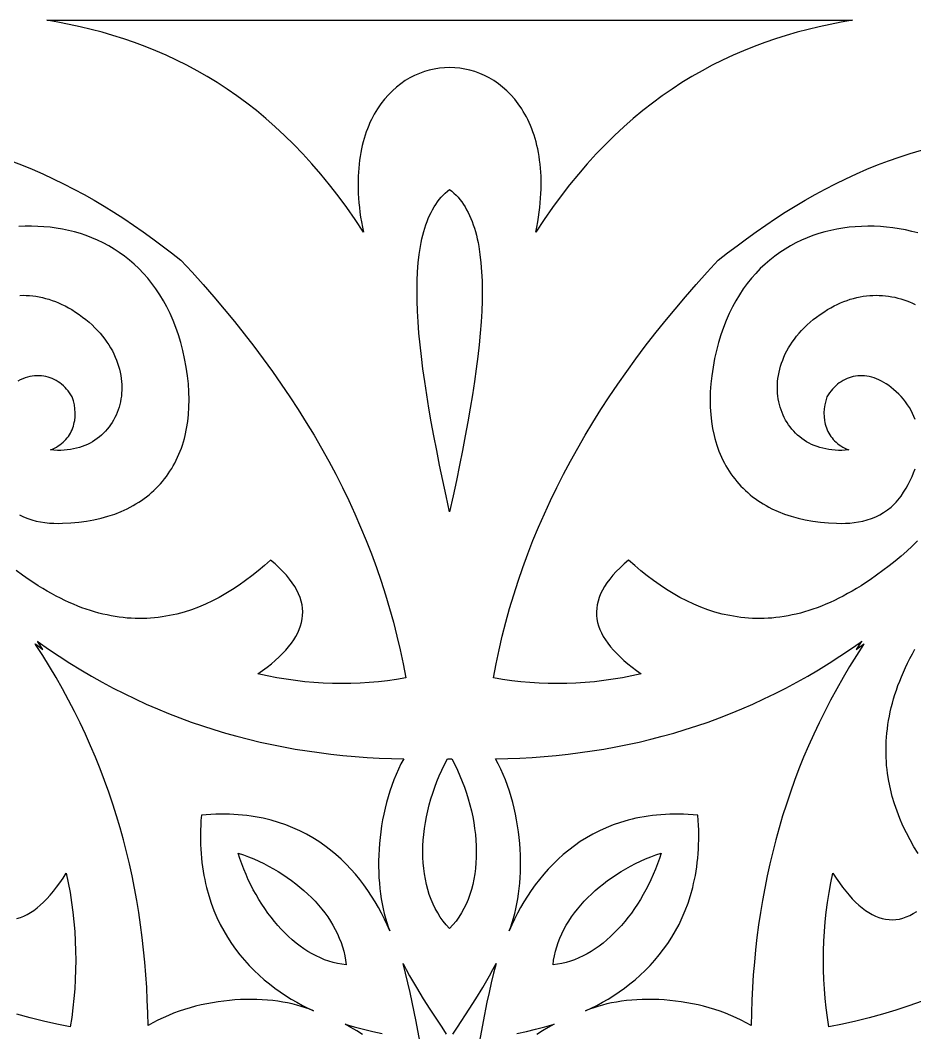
# Model space of a CAD drawing. Extents: x -375 to 375, y -1025 to 1025.
# Drawn here: x -231.8 to -165.5, y -75.1 to 0 of the extents above; entities that cross this region are included whole.
import ezdxf

# ---------------------------------------------------------------- set-up
doc = ezdxf.new("R2010")
doc.units = 0
doc.layers.add('LAYER_1', color=18, linetype='CONTINUOUS')

msp = doc.modelspace()

# ---------------------------------------------------------------- linework, layer by layer
at = {"layer": 'LAYER_1'}
for points in [[(-170.956, -0.147), (-171.783, -0.308), (-172.605, -0.487), (-173.422, -0.683), (-174.234, -0.897), (-175.04, -1.13), (-175.841, -1.383), (-176.636, -1.655), (-177.425, -1.948), (-178.208, -2.263), (-178.985, -2.599), (-179.755, -2.957), (-180.519, -3.338), (-181.276, -3.743), (-182.027, -4.172), (-182.77, -4.625), (-183.507, -5.104), (-184.236, -5.609), (-184.958, -6.14), (-185.673, -6.698), (-186.379, -7.283), (-187.078, -7.897), (-187.769, -8.539), (-188.452, -9.211), (-189.127, -9.913), (-189.793, -10.645), (-190.45, -11.408), (-191.099, -12.203), (-191.739, -13.03), (-192.37, -13.89), (-192.992, -14.784), (-193.605, -15.711), (-193.53, -15.333), (-193.463, -14.961), (-193.405, -14.594), (-193.354, -14.234), (-193.311, -13.88), (-193.276, -13.531), (-193.249, -13.189), (-193.229, -12.852), (-193.217, -12.522), (-193.212, -12.197), (-193.213, -11.878), (-193.222, -11.566), (-193.238, -11.259), (-193.26, -10.958), (-193.289, -10.663), (-193.324, -10.374), (-193.365, -10.092), (-193.413, -9.815), (-193.467, -9.544), (-193.526, -9.279), (-193.592, -9.02), (-193.663, -8.766), (-193.739, -8.519), (-193.821, -8.278), (-193.908, -8.043), (-194, -7.814), (-194.098, -7.59), (-194.2, -7.373), (-194.306, -7.161), (-194.418, -6.956), (-194.534, -6.756), (-194.654, -6.563), (-194.907, -6.194), (-195.175, -5.848), (-195.458, -5.527), (-195.755, -5.229), (-196.065, -4.955), (-196.386, -4.705), (-196.717, -4.479), (-197.058, -4.276), (-197.407, -4.098), (-197.764, -3.943), (-198.127, -3.812), (-198.495, -3.705), (-198.868, -3.621), (-199.243, -3.562), (-199.621, -3.526), (-200, -3.514), (-200.379, -3.526), (-200.757, -3.562), (-201.132, -3.621), (-201.505, -3.705), (-201.873, -3.812), (-202.236, -3.943), (-202.593, -4.098), (-202.942, -4.276), (-203.283, -4.479), (-203.614, -4.705), (-203.935, -4.955), (-204.245, -5.229), (-204.542, -5.527), (-204.825, -5.848), (-205.093, -6.194), (-205.346, -6.563), (-205.466, -6.756), (-205.582, -6.956), (-205.694, -7.161), (-205.8, -7.373), (-205.902, -7.59), (-206, -7.814), (-206.092, -8.043), (-206.179, -8.278), (-206.261, -8.519), (-206.337, -8.766), (-206.408, -9.02), (-206.474, -9.279), (-206.533, -9.544), (-206.587, -9.815), (-206.635, -10.092), (-206.676, -10.374), (-206.711, -10.663), (-206.74, -10.958), (-206.762, -11.259), (-206.778, -11.566), (-206.787, -11.878), (-206.788, -12.197), (-206.783, -12.522), (-206.771, -12.852), (-206.751, -13.189), (-206.724, -13.531), (-206.689, -13.88), (-206.646, -14.234), (-206.595, -14.594), (-206.537, -14.961), (-206.47, -15.333), (-206.395, -15.711), (-207.008, -14.784), (-207.63, -13.89), (-208.261, -13.03), (-208.901, -12.203), (-209.55, -11.408), (-210.207, -10.645), (-210.873, -9.913), (-211.548, -9.211), (-212.231, -8.539), (-212.922, -7.897), (-213.621, -7.283), (-214.327, -6.698), (-215.042, -6.14), (-215.764, -5.609), (-216.493, -5.104), (-217.23, -4.625), (-217.973, -4.172), (-218.724, -3.743), (-219.481, -3.338), (-220.245, -2.957), (-221.015, -2.599), (-221.792, -2.263), (-222.575, -1.948), (-223.364, -1.655), (-224.159, -1.383), (-224.96, -1.13), (-225.766, -0.897), (-226.578, -0.683), (-227.395, -0.487), (-228.217, -0.308), (-229.044, -0.147), (-229.876, -0.001), (-170.124, -0.001)], [(-199.835, -12.673), (-199.676, -12.816), (-199.523, -12.968), (-199.376, -13.127), (-199.236, -13.295), (-199.102, -13.471), (-198.974, -13.655), (-198.852, -13.847), (-198.736, -14.047), (-198.626, -14.255), (-198.522, -14.472), (-198.423, -14.696), (-198.33, -14.928), (-198.243, -15.168), (-198.162, -15.416), (-198.086, -15.671), (-198.016, -15.935), (-197.952, -16.206), (-197.892, -16.485), (-197.839, -16.771), (-197.747, -17.367), (-197.676, -17.993), (-197.626, -18.649), (-197.596, -19.335), (-197.585, -20.051), (-197.594, -20.795), (-197.621, -21.568), (-197.667, -22.37), (-197.731, -23.201), (-197.813, -24.059), (-197.911, -24.945), (-198.026, -25.858), (-198.157, -26.799), (-198.305, -27.767), (-198.467, -28.761), (-198.645, -29.782), (-198.837, -30.828), (-199.043, -31.901), (-199.263, -32.999), (-199.496, -34.122), (-199.742, -35.271), (-200, -36.443), (-200.258, -35.271), (-200.504, -34.122), (-200.737, -32.999), (-200.957, -31.901), (-201.163, -30.828), (-201.355, -29.782), (-201.533, -28.761), (-201.695, -27.767), (-201.843, -26.799), (-201.974, -25.858), (-202.089, -24.945), (-202.187, -24.059), (-202.269, -23.201), (-202.333, -22.37), (-202.379, -21.568), (-202.406, -20.795), (-202.415, -20.051), (-202.404, -19.335), (-202.374, -18.649), (-202.324, -17.993), (-202.253, -17.367), (-202.161, -16.771), (-202.108, -16.485), (-202.048, -16.206), (-201.984, -15.935), (-201.914, -15.671), (-201.838, -15.416), (-201.757, -15.168), (-201.67, -14.928), (-201.577, -14.696), (-201.478, -14.472), (-201.374, -14.255), (-201.264, -14.047), (-201.148, -13.847), (-201.026, -13.655), (-200.898, -13.471), (-200.764, -13.295), (-200.624, -13.127), (-200.477, -12.968), (-200.324, -12.816), (-200.165, -12.673), (-200, -12.539)], [(-230.511, -46.093), (-229.729, -46.64), (-228.942, -47.168), (-228.151, -47.677), (-227.355, -48.166), (-226.555, -48.636), (-225.751, -49.088), (-224.942, -49.521), (-224.129, -49.935), (-223.312, -50.331), (-222.491, -50.709), (-221.665, -51.069), (-220.835, -51.411), (-220.001, -51.736), (-219.163, -52.043), (-218.321, -52.332), (-217.475, -52.605), (-216.625, -52.86), (-215.771, -53.099), (-214.913, -53.321), (-214.05, -53.526), (-213.184, -53.715), (-212.314, -53.888), (-211.44, -54.045), (-210.563, -54.186), (-209.681, -54.311), (-208.796, -54.421), (-207.907, -54.516), (-207.014, -54.595), (-206.117, -54.66), (-205.217, -54.709), (-204.313, -54.744), (-203.405, -54.765), (-203.607, -55.145), (-203.796, -55.534), (-203.974, -55.931), (-204.139, -56.336), (-204.292, -56.746), (-204.433, -57.162), (-204.563, -57.584), (-204.682, -58.009), (-204.788, -58.438), (-204.884, -58.869), (-204.969, -59.302), (-205.042, -59.737), (-205.105, -60.171), (-205.157, -60.606), (-205.199, -61.039), (-205.23, -61.471), (-205.251, -61.9), (-205.262, -62.326), (-205.263, -62.747), (-205.254, -63.164), (-205.235, -63.576), (-205.206, -63.981), (-205.169, -64.379), (-205.122, -64.769), (-205.065, -65.151), (-205, -65.524), (-204.926, -65.886), (-204.843, -66.238), (-204.751, -66.578), (-204.651, -66.906), (-204.543, -67.221), (-204.426, -67.522), (-204.617, -67.088), (-204.821, -66.654), (-205.04, -66.222), (-205.273, -65.792), (-205.52, -65.366), (-205.782, -64.945), (-206.059, -64.529), (-206.352, -64.121), (-206.659, -63.719), (-206.982, -63.327), (-207.321, -62.944), (-207.675, -62.573), (-208.046, -62.213), (-208.433, -61.865), (-208.836, -61.532), (-209.256, -61.213), (-209.693, -60.91), (-210.147, -60.624), (-210.619, -60.356), (-211.107, -60.107), (-211.614, -59.878), (-212.138, -59.669), (-212.68, -59.483), (-213.241, -59.319), (-213.528, -59.246), (-213.82, -59.179), (-214.116, -59.119), (-214.417, -59.064), (-214.723, -59.017), (-215.034, -58.976), (-215.349, -58.941), (-215.669, -58.914), (-215.994, -58.893), (-216.324, -58.88), (-216.659, -58.874), (-216.998, -58.875), (-217.342, -58.884), (-217.692, -58.9), (-218.046, -58.924), (-218.405, -58.956), (-218.434, -59.33), (-218.454, -59.698), (-218.468, -60.061), (-218.474, -60.418), (-218.473, -60.771), (-218.464, -61.119), (-218.449, -61.461), (-218.427, -61.799), (-218.399, -62.131), (-218.364, -62.459), (-218.322, -62.781), (-218.274, -63.099), (-218.22, -63.411), (-218.16, -63.719), (-218.094, -64.022), (-218.022, -64.32), (-217.861, -64.902), (-217.678, -65.465), (-217.475, -66.009), (-217.251, -66.535), (-217.008, -67.042), (-216.748, -67.531), (-216.47, -68.001), (-216.176, -68.455), (-215.867, -68.89), (-215.544, -69.308), (-215.208, -69.709), (-214.86, -70.093), (-214.5, -70.461), (-214.131, -70.812), (-213.752, -71.146), (-213.364, -71.464), (-212.969, -71.767), (-212.568, -72.054), (-212.162, -72.325), (-211.751, -72.581), (-211.336, -72.822), (-210.919, -73.048), (-210.501, -73.259), (-210.082, -73.456), (-210.373, -73.337), (-210.677, -73.226), (-210.994, -73.123), (-211.322, -73.03), (-211.661, -72.946), (-212.011, -72.871), (-212.37, -72.805), (-212.738, -72.748), (-213.114, -72.701), (-213.498, -72.664), (-213.888, -72.636), (-214.285, -72.618), (-214.686, -72.611), (-215.093, -72.613), (-215.503, -72.626), (-215.916, -72.649), (-216.331, -72.683), (-216.749, -72.728), (-217.167, -72.783), (-217.585, -72.85), (-218.003, -72.927), (-218.42, -73.016), (-218.835, -73.116), (-219.247, -73.228), (-219.655, -73.352), (-220.06, -73.487), (-220.46, -73.634), (-220.854, -73.793), (-221.242, -73.964), (-221.624, -74.148), (-221.997, -74.344), (-222.362, -74.553), (-222.381, -73.606), (-222.413, -72.663), (-222.46, -71.724), (-222.521, -70.789), (-222.597, -69.858), (-222.687, -68.931), (-222.792, -68.008), (-222.912, -67.088), (-223.047, -66.173), (-223.198, -65.262), (-223.364, -64.355), (-223.545, -63.451), (-223.742, -62.552), (-223.955, -61.657), (-224.185, -60.767), (-224.43, -59.88), (-224.692, -58.998), (-224.97, -58.12), (-225.265, -57.246), (-225.577, -56.376), (-225.906, -55.511), (-226.253, -54.65), (-226.616, -53.794), (-226.998, -52.941), (-227.396, -52.094), (-227.813, -51.251), (-228.248, -50.412), (-228.701, -49.578), (-229.172, -48.748), (-229.662, -47.923), (-230.17, -47.102), (-230.698, -46.286), (-230.74, -46.243), (-230.715, -46.262), (-230.733, -46.236), (-230.691, -46.278), (-230.151, -46.663), (-230.52, -46.101), (-230.561, -46.057), (-230.536, -46.076), (-230.552, -46.049)], [(-169.464, -46.076), (-169.439, -46.057), (-169.48, -46.101), (-169.849, -46.663), (-169.309, -46.278), (-169.267, -46.236), (-169.285, -46.262), (-169.26, -46.243), (-169.302, -46.286), (-169.83, -47.102), (-170.338, -47.923), (-170.828, -48.748), (-171.299, -49.578), (-171.752, -50.412), (-172.187, -51.251), (-172.604, -52.094), (-173.002, -52.941), (-173.384, -53.794), (-173.747, -54.65), (-174.094, -55.511), (-174.423, -56.376), (-174.735, -57.246), (-175.03, -58.12), (-175.308, -58.998), (-175.57, -59.88), (-175.815, -60.767), (-176.045, -61.657), (-176.258, -62.552), (-176.455, -63.451), (-176.636, -64.355), (-176.802, -65.262), (-176.953, -66.173), (-177.088, -67.088), (-177.208, -68.008), (-177.313, -68.931), (-177.403, -69.858), (-177.479, -70.789), (-177.54, -71.724), (-177.587, -72.663), (-177.619, -73.606), (-177.638, -74.553), (-178.003, -74.344), (-178.376, -74.148), (-178.757, -73.964), (-179.146, -73.793), (-179.54, -73.634), (-179.94, -73.487), (-180.344, -73.352), (-180.753, -73.228), (-181.165, -73.116), (-181.58, -73.016), (-181.996, -72.927), (-182.414, -72.85), (-182.832, -72.783), (-183.25, -72.728), (-183.667, -72.683), (-184.083, -72.649), (-184.496, -72.626), (-184.905, -72.613), (-185.311, -72.611), (-185.713, -72.618), (-186.109, -72.636), (-186.499, -72.664), (-186.882, -72.701), (-187.258, -72.748), (-187.626, -72.805), (-187.985, -72.871), (-188.334, -72.946), (-188.673, -73.03), (-189.001, -73.123), (-189.317, -73.226), (-189.621, -73.337), (-189.911, -73.456), (-189.492, -73.259), (-189.074, -73.048), (-188.657, -72.822), (-188.243, -72.581), (-187.832, -72.325), (-187.426, -72.054), (-187.025, -71.767), (-186.631, -71.464), (-186.244, -71.146), (-185.865, -70.812), (-185.495, -70.461), (-185.136, -70.093), (-184.788, -69.709), (-184.452, -69.308), (-184.129, -68.89), (-183.82, -68.455), (-183.527, -68.001), (-183.249, -67.531), (-182.988, -67.042), (-182.746, -66.535), (-182.522, -66.009), (-182.319, -65.465), (-182.136, -64.902), (-181.975, -64.32), (-181.903, -64.022), (-181.837, -63.719), (-181.777, -63.411), (-181.722, -63.099), (-181.675, -62.781), (-181.633, -62.459), (-181.598, -62.131), (-181.569, -61.799), (-181.547, -61.461), (-181.532, -61.119), (-181.524, -60.771), (-181.522, -60.418), (-181.528, -60.061), (-181.542, -59.698), (-181.562, -59.33), (-181.59, -58.956), (-181.95, -58.924), (-182.304, -58.9), (-182.654, -58.884), (-182.999, -58.875), (-183.338, -58.874), (-183.673, -58.88), (-184.003, -58.893), (-184.328, -58.914), (-184.649, -58.941), (-184.964, -58.976), (-185.275, -59.017), (-185.581, -59.064), (-185.882, -59.119), (-186.179, -59.179), (-186.471, -59.246), (-186.758, -59.319), (-187.319, -59.483), (-187.862, -59.669), (-188.386, -59.878), (-188.893, -60.107), (-189.382, -60.356), (-189.854, -60.624), (-190.308, -60.91), (-190.745, -61.213), (-191.165, -61.532), (-191.569, -61.865), (-191.956, -62.213), (-192.327, -62.573), (-192.682, -62.944), (-193.021, -63.327), (-193.344, -63.719), (-193.651, -64.121), (-193.944, -64.529), (-194.221, -64.945), (-194.484, -65.366), (-194.731, -65.792), (-194.965, -66.222), (-195.184, -66.654), (-195.388, -67.088), (-195.579, -67.522), (-195.462, -67.221), (-195.353, -66.906), (-195.253, -66.578), (-195.161, -66.238), (-195.078, -65.886), (-195.003, -65.524), (-194.937, -65.151), (-194.881, -64.769), (-194.833, -64.379), (-194.795, -63.981), (-194.766, -63.576), (-194.747, -63.164), (-194.738, -62.747), (-194.739, -62.326), (-194.749, -61.9), (-194.77, -61.471), (-194.801, -61.039), (-194.842, -60.606), (-194.894, -60.171), (-194.957, -59.737), (-195.03, -59.302), (-195.115, -58.869), (-195.21, -58.438), (-195.317, -58.009), (-195.435, -57.584), (-195.565, -57.162), (-195.706, -56.746), (-195.859, -56.336), (-196.024, -55.931), (-196.201, -55.534), (-196.39, -55.145), (-196.592, -54.765), (-195.685, -54.744), (-194.781, -54.709), (-193.881, -54.66), (-192.984, -54.595), (-192.091, -54.516), (-191.202, -54.421), (-190.317, -54.311), (-189.436, -54.186), (-188.558, -54.045), (-187.684, -53.888), (-186.814, -53.715), (-185.948, -53.526), (-185.086, -53.32), (-184.228, -53.098), (-183.374, -52.86), (-182.524, -52.604), (-181.678, -52.332), (-180.836, -52.042), (-179.998, -51.735), (-179.164, -51.411), (-178.335, -51.069), (-177.509, -50.709), (-176.688, -50.331), (-175.871, -49.935), (-175.058, -49.521), (-174.249, -49.088), (-173.445, -48.636), (-172.645, -48.166), (-171.849, -47.677), (-171.058, -47.168), (-170.271, -46.64), (-169.489, -46.093), (-169.448, -46.049)], [(-199.621, -55.181), (-199.42, -55.598), (-199.233, -56.02), (-199.058, -56.446), (-198.897, -56.876), (-198.748, -57.31), (-198.613, -57.745), (-198.491, -58.182), (-198.383, -58.621), (-198.289, -59.059), (-198.208, -59.497), (-198.142, -59.934), (-198.09, -60.369), (-198.052, -60.801), (-198.029, -61.23), (-198.02, -61.656), (-198.027, -62.076), (-198.048, -62.492), (-198.084, -62.901), (-198.135, -63.303), (-198.202, -63.698), (-198.285, -64.085), (-198.383, -64.463), (-198.497, -64.831), (-198.627, -65.189), (-198.773, -65.537), (-198.936, -65.872), (-199.115, -66.195), (-199.31, -66.505), (-199.523, -66.802), (-199.752, -67.084), (-199.998, -67.35), (-200.245, -67.084), (-200.475, -66.802), (-200.688, -66.505), (-200.884, -66.195), (-201.063, -65.872), (-201.226, -65.537), (-201.373, -65.189), (-201.503, -64.831), (-201.617, -64.463), (-201.716, -64.085), (-201.799, -63.698), (-201.866, -63.303), (-201.918, -62.901), (-201.954, -62.492), (-201.975, -62.076), (-201.982, -61.656), (-201.973, -61.23), (-201.95, -60.801), (-201.912, -60.369), (-201.86, -59.934), (-201.794, -59.497), (-201.713, -59.059), (-201.619, -58.621), (-201.511, -58.182), (-201.389, -57.745), (-201.253, -57.31), (-201.105, -56.876), (-200.943, -56.446), (-200.768, -56.02), (-200.58, -55.598), (-200.379, -55.181), (-200.166, -54.77), (-199.833, -54.77)], [(-215.293, -61.89), (-214.908, -62.035), (-214.527, -62.191), (-214.153, -62.358), (-213.784, -62.534), (-213.421, -62.721), (-213.065, -62.916), (-212.716, -63.122), (-212.375, -63.336), (-212.042, -63.559), (-211.717, -63.79), (-211.401, -64.029), (-211.095, -64.276), (-210.799, -64.53), (-210.513, -64.792), (-210.238, -65.06), (-209.974, -65.335), (-209.721, -65.617), (-209.481, -65.904), (-209.254, -66.197), (-209.039, -66.495), (-208.838, -66.798), (-208.651, -67.106), (-208.478, -67.419), (-208.32, -67.735), (-208.177, -68.056), (-208.051, -68.38), (-207.94, -68.708), (-207.846, -69.038), (-207.769, -69.371), (-207.709, -69.706), (-207.668, -70.044), (-207.993, -70.004), (-208.316, -69.946), (-208.637, -69.869), (-208.955, -69.774), (-209.271, -69.662), (-209.584, -69.533), (-209.893, -69.387), (-210.198, -69.225), (-210.5, -69.048), (-210.797, -68.855), (-211.09, -68.648), (-211.378, -68.427), (-211.661, -68.192), (-211.939, -67.944), (-212.211, -67.683), (-212.477, -67.409), (-212.736, -67.124), (-212.99, -66.828), (-213.236, -66.521), (-213.475, -66.203), (-213.707, -65.876), (-213.931, -65.539), (-214.147, -65.193), (-214.354, -64.839), (-214.553, -64.476), (-214.744, -64.107), (-214.925, -63.73), (-215.096, -63.346), (-215.258, -62.956), (-215.41, -62.561), (-215.551, -62.161), (-215.682, -61.756)], [(-184.444, -62.161), (-184.586, -62.561), (-184.738, -62.956), (-184.9, -63.346), (-185.072, -63.73), (-185.254, -64.107), (-185.444, -64.476), (-185.644, -64.839), (-185.852, -65.193), (-186.068, -65.539), (-186.292, -65.876), (-186.524, -66.203), (-186.764, -66.521), (-187.01, -66.828), (-187.263, -67.124), (-187.523, -67.409), (-187.789, -67.683), (-188.061, -67.944), (-188.339, -68.192), (-188.622, -68.427), (-188.91, -68.648), (-189.203, -68.855), (-189.5, -69.048), (-189.801, -69.225), (-190.107, -69.387), (-190.416, -69.533), (-190.728, -69.662), (-191.044, -69.774), (-191.362, -69.869), (-191.683, -69.946), (-192.006, -70.004), (-192.33, -70.044), (-192.289, -69.706), (-192.23, -69.371), (-192.153, -69.038), (-192.059, -68.708), (-191.948, -68.38), (-191.822, -68.056), (-191.679, -67.735), (-191.521, -67.419), (-191.349, -67.106), (-191.162, -66.798), (-190.961, -66.495), (-190.746, -66.197), (-190.519, -65.904), (-190.278, -65.617), (-190.026, -65.335), (-189.762, -65.06), (-189.487, -64.792), (-189.201, -64.53), (-188.904, -64.276), (-188.598, -64.029), (-188.282, -63.79), (-187.957, -63.559), (-187.624, -63.336), (-187.282, -63.122), (-186.933, -62.916), (-186.577, -62.721), (-186.214, -62.534), (-185.844, -62.358), (-185.469, -62.191), (-185.088, -62.035), (-184.703, -61.89), (-184.313, -61.756)]]:
    msp.add_lwpolyline(points, close=True, dxfattribs=at)
for points in [[(-165.295, -38.614), (-165.691, -38.993), (-166.1, -39.368), (-166.522, -39.736), (-166.958, -40.099), (-167.406, -40.456), (-167.866, -40.807), (-168.339, -41.151), (-168.823, -41.489), (-169.16, -41.715), (-169.495, -41.931), (-169.828, -42.137), (-170.159, -42.333), (-170.488, -42.52), (-170.816, -42.697), (-171.141, -42.864), (-171.465, -43.022), (-171.787, -43.17), (-172.106, -43.309), (-172.425, -43.439), (-172.741, -43.56), (-173.055, -43.672), (-173.367, -43.776), (-173.678, -43.87), (-173.987, -43.956), (-174.294, -44.034), (-174.599, -44.103), (-174.902, -44.163), (-175.203, -44.216), (-175.503, -44.26), (-175.801, -44.297), (-176.096, -44.326), (-176.391, -44.346), (-176.683, -44.36), (-176.973, -44.365), (-177.262, -44.364), (-177.549, -44.354), (-177.834, -44.338), (-178.118, -44.315), (-178.399, -44.284), (-178.679, -44.247), (-179.233, -44.152), (-179.781, -44.03), (-180.321, -43.883), (-180.854, -43.712), (-181.38, -43.516), (-181.9, -43.298), (-182.413, -43.057), (-182.918, -42.796), (-183.417, -42.514), (-183.91, -42.212), (-184.395, -41.891), (-184.874, -41.553), (-185.347, -41.198), (-185.812, -40.826), (-186.271, -40.439), (-186.724, -40.038), (-187.057, -40.321), (-187.363, -40.602), (-187.644, -40.881), (-187.899, -41.16), (-188.13, -41.437), (-188.335, -41.712), (-188.515, -41.986), (-188.671, -42.259), (-188.803, -42.53), (-188.912, -42.801), (-188.996, -43.069), (-189.057, -43.337), (-189.095, -43.603), (-189.111, -43.869), (-189.103, -44.133), (-189.074, -44.395), (-189.022, -44.657), (-188.949, -44.918), (-188.854, -45.177), (-188.738, -45.435), (-188.601, -45.693), (-188.444, -45.949), (-188.266, -46.204), (-188.067, -46.458), (-187.849, -46.711), (-187.612, -46.963), (-187.354, -47.215), (-187.078, -47.465), (-186.783, -47.714), (-186.47, -47.963), (-186.138, -48.211), (-185.788, -48.457), (-186.484, -48.615), (-187.179, -48.753), (-187.873, -48.872), (-188.565, -48.972), (-189.255, -49.053), (-189.944, -49.115), (-190.631, -49.159), (-191.317, -49.185), (-192.001, -49.193), (-192.683, -49.183), (-193.364, -49.156), (-194.043, -49.112), (-194.721, -49.052), (-195.396, -48.974), (-196.071, -48.881), (-196.743, -48.772), (-196.549, -47.73), (-196.332, -46.694), (-196.094, -45.663), (-195.833, -44.637), (-195.551, -43.616), (-195.247, -42.599), (-194.922, -41.588), (-194.575, -40.581), (-194.206, -39.579), (-193.817, -38.582), (-193.406, -37.589), (-192.974, -36.602), (-192.521, -35.619), (-192.047, -34.64), (-191.553, -33.667), (-191.038, -32.698), (-190.502, -31.733), (-189.947, -30.773), (-189.37, -29.818), (-188.774, -28.867), (-188.157, -27.92), (-187.52, -26.978), (-186.864, -26.04), (-186.188, -25.107), (-185.492, -24.178), (-184.776, -23.253), (-184.041, -22.333), (-183.286, -21.417), (-182.513, -20.505), (-181.72, -19.597), (-180.908, -18.693), (-180.077, -17.794), (-179.385, -17.25), (-178.687, -16.718), (-177.984, -16.198), (-177.276, -15.69), (-176.562, -15.194), (-175.841, -14.712), (-175.115, -14.244), (-174.382, -13.79), (-173.643, -13.351), (-172.897, -12.927), (-172.144, -12.519), (-171.383, -12.127), (-170.615, -11.752), (-169.84, -11.394), (-169.056, -11.054), (-168.265, -10.732), (-167.465, -10.429), (-166.656, -10.144), (-165.839, -9.88), (-165.013, -9.636)], [(-232.535, -10.429), (-231.735, -10.732), (-230.944, -11.054), (-230.16, -11.394), (-229.385, -11.752), (-228.617, -12.127), (-227.856, -12.519), (-227.103, -12.927), (-226.357, -13.351), (-225.618, -13.79), (-224.885, -14.244), (-224.159, -14.712), (-223.438, -15.194), (-222.724, -15.69), (-222.016, -16.198), (-221.313, -16.718), (-220.615, -17.25), (-219.923, -17.794), (-219.092, -18.693), (-218.28, -19.597), (-217.487, -20.505), (-216.714, -21.417), (-215.959, -22.333), (-215.224, -23.253), (-214.508, -24.178), (-213.812, -25.107), (-213.136, -26.04), (-212.48, -26.978), (-211.843, -27.92), (-211.226, -28.867), (-210.63, -29.818), (-210.053, -30.773), (-209.498, -31.733), (-208.962, -32.698), (-208.447, -33.667), (-207.953, -34.64), (-207.479, -35.619), (-207.026, -36.602), (-206.594, -37.589), (-206.183, -38.582), (-205.794, -39.579), (-205.425, -40.581), (-205.078, -41.588), (-204.753, -42.599), (-204.449, -43.616), (-204.167, -44.637), (-203.906, -45.663), (-203.668, -46.694), (-203.451, -47.73), (-203.257, -48.772), (-203.929, -48.881), (-204.604, -48.974), (-205.279, -49.052), (-205.957, -49.112), (-206.636, -49.156), (-207.317, -49.183), (-207.999, -49.193), (-208.683, -49.185), (-209.369, -49.159), (-210.056, -49.115), (-210.745, -49.053), (-211.435, -48.972), (-212.127, -48.872), (-212.821, -48.753), (-213.516, -48.615), (-214.212, -48.457), (-213.862, -48.211), (-213.53, -47.963), (-213.217, -47.714), (-212.922, -47.465), (-212.646, -47.215), (-212.388, -46.963), (-212.151, -46.711), (-211.933, -46.458), (-211.734, -46.204), (-211.556, -45.949), (-211.399, -45.693), (-211.262, -45.435), (-211.146, -45.177), (-211.051, -44.918), (-210.978, -44.657), (-210.926, -44.395), (-210.897, -44.133), (-210.889, -43.869), (-210.905, -43.603), (-210.943, -43.337), (-211.004, -43.069), (-211.088, -42.801), (-211.197, -42.53), (-211.329, -42.259), (-211.485, -41.986), (-211.665, -41.712), (-211.87, -41.437), (-212.101, -41.16), (-212.356, -40.881), (-212.637, -40.602), (-212.943, -40.321), (-213.276, -40.038), (-213.729, -40.439), (-214.188, -40.826), (-214.653, -41.198), (-215.126, -41.553), (-215.605, -41.891), (-216.09, -42.212), (-216.583, -42.514), (-217.082, -42.796), (-217.587, -43.057), (-218.1, -43.298), (-218.62, -43.516), (-219.146, -43.712), (-219.679, -43.883), (-220.219, -44.03), (-220.767, -44.152), (-221.321, -44.247), (-221.601, -44.284), (-221.882, -44.315), (-222.166, -44.338), (-222.451, -44.354), (-222.738, -44.364), (-223.027, -44.365), (-223.317, -44.36), (-223.609, -44.346), (-223.904, -44.326), (-224.199, -44.297), (-224.497, -44.26), (-224.797, -44.216), (-225.098, -44.163), (-225.401, -44.103), (-225.706, -44.034), (-226.013, -43.956), (-226.322, -43.87), (-226.633, -43.776), (-226.945, -43.672), (-227.259, -43.56), (-227.575, -43.439), (-227.894, -43.309), (-228.213, -43.17), (-228.535, -43.022), (-228.859, -42.864), (-229.184, -42.697), (-229.512, -42.52), (-229.841, -42.333), (-230.172, -42.137), (-230.505, -41.931), (-230.84, -41.715), (-231.177, -41.489), (-231.661, -41.151), (-232.134, -40.807)], [(-231.893, -36.676), (-231.593, -36.822), (-231.285, -36.946), (-230.971, -37.049), (-230.652, -37.134), (-230.329, -37.201), (-230.003, -37.25), (-229.676, -37.284), (-229.349, -37.304), (-229.023, -37.311), (-228.698, -37.305), (-228.09, -37.276), (-227.501, -37.223), (-226.93, -37.147), (-226.377, -37.048), (-225.843, -36.927), (-225.329, -36.783), (-224.833, -36.617), (-224.358, -36.43), (-223.902, -36.221), (-223.682, -36.109), (-223.466, -35.992), (-223.256, -35.869), (-223.051, -35.742), (-222.851, -35.609), (-222.656, -35.472), (-222.467, -35.329), (-222.282, -35.181), (-222.103, -35.029), (-221.929, -34.872), (-221.76, -34.71), (-221.597, -34.543), (-221.439, -34.372), (-221.287, -34.196), (-221.14, -34.015), (-220.998, -33.83), (-220.862, -33.64), (-220.732, -33.446), (-220.607, -33.247), (-220.487, -33.044), (-220.373, -32.837), (-220.265, -32.625), (-220.163, -32.409), (-220.066, -32.189), (-219.975, -31.965), (-219.889, -31.737), (-219.81, -31.504), (-219.736, -31.268), (-219.668, -31.027), (-219.606, -30.783), (-219.5, -30.282), (-219.417, -29.766), (-219.359, -29.235), (-219.325, -28.69), (-219.315, -28.13), (-219.33, -27.557), (-219.371, -26.97), (-219.436, -26.37), (-219.533, -25.719), (-219.649, -25.089), (-219.784, -24.48), (-219.938, -23.893), (-220.11, -23.326), (-220.3, -22.78), (-220.506, -22.254), (-220.729, -21.748), (-220.968, -21.263), (-221.222, -20.798), (-221.491, -20.353), (-221.775, -19.928), (-222.072, -19.522), (-222.382, -19.136), (-222.705, -18.769), (-223.04, -18.421), (-223.387, -18.093), (-223.745, -17.783), (-224.113, -17.492), (-224.492, -17.22), (-224.88, -16.966), (-225.277, -16.731), (-225.682, -16.513), (-226.095, -16.314), (-226.516, -16.133), (-226.943, -15.97), (-227.377, -15.824), (-227.816, -15.695), (-228.26, -15.584), (-228.709, -15.491), (-229.163, -15.414), (-229.62, -15.354), (-230.079, -15.311), (-230.542, -15.285), (-231.006, -15.275), (-231.472, -15.281), (-231.939, -15.304)], [(-165.272, -15.771), (-165.733, -15.654), (-166.196, -15.553), (-166.661, -15.467), (-167.127, -15.397), (-167.594, -15.342), (-168.061, -15.304), (-168.528, -15.281), (-168.994, -15.275), (-169.458, -15.285), (-169.921, -15.311), (-170.38, -15.354), (-170.837, -15.414), (-171.291, -15.491), (-171.74, -15.584), (-172.184, -15.695), (-172.623, -15.824), (-173.057, -15.97), (-173.484, -16.133), (-173.905, -16.314), (-174.318, -16.513), (-174.723, -16.731), (-175.12, -16.966), (-175.508, -17.22), (-175.887, -17.492), (-176.255, -17.783), (-176.613, -18.093), (-176.96, -18.421), (-177.295, -18.769), (-177.618, -19.136), (-177.928, -19.522), (-178.225, -19.928), (-178.509, -20.353), (-178.778, -20.798), (-179.032, -21.263), (-179.271, -21.748), (-179.494, -22.254), (-179.7, -22.78), (-179.89, -23.326), (-180.062, -23.893), (-180.216, -24.48), (-180.351, -25.089), (-180.467, -25.719), (-180.564, -26.37), (-180.629, -26.97), (-180.67, -27.557), (-180.685, -28.13), (-180.675, -28.69), (-180.641, -29.235), (-180.583, -29.766), (-180.5, -30.282), (-180.394, -30.783), (-180.332, -31.027), (-180.264, -31.268), (-180.19, -31.504), (-180.111, -31.737), (-180.025, -31.965), (-179.934, -32.189), (-179.837, -32.409), (-179.735, -32.625), (-179.627, -32.837), (-179.513, -33.044), (-179.393, -33.247), (-179.268, -33.446), (-179.138, -33.64), (-179.002, -33.83), (-178.86, -34.015), (-178.713, -34.196), (-178.561, -34.372), (-178.403, -34.543), (-178.24, -34.71), (-178.071, -34.872), (-177.897, -35.029), (-177.718, -35.181), (-177.533, -35.329), (-177.344, -35.472), (-177.149, -35.609), (-176.949, -35.742), (-176.744, -35.869), (-176.534, -35.992), (-176.318, -36.109), (-176.098, -36.221), (-175.642, -36.43), (-175.167, -36.617), (-174.671, -36.783), (-174.157, -36.927), (-173.623, -37.048), (-173.07, -37.147), (-172.499, -37.223), (-171.91, -37.276), (-171.302, -37.305), (-170.977, -37.311), (-170.651, -37.304), (-170.324, -37.284), (-169.997, -37.25), (-169.671, -37.201), (-169.348, -37.134), (-169.029, -37.049), (-168.715, -36.946), (-168.407, -36.822), (-168.107, -36.676), (-167.816, -36.508), (-167.534, -36.316), (-167.263, -36.099), (-167.132, -35.98), (-167.005, -35.855), (-166.88, -35.724), (-166.76, -35.585), (-166.643, -35.439), (-166.529, -35.285), (-166.335, -34.994), (-166.156, -34.704), (-165.993, -34.415), (-165.845, -34.127), (-165.712, -33.841), (-165.594, -33.556), (-165.491, -33.273)], [(-231.86, -20.402), (-231.626, -20.399), (-231.39, -20.404), (-231.153, -20.418), (-230.914, -20.441), (-230.675, -20.473), (-230.436, -20.514), (-230.195, -20.564), (-229.954, -20.624), (-229.713, -20.694), (-229.471, -20.773), (-229.229, -20.862), (-228.987, -20.962), (-228.745, -21.071), (-228.503, -21.19), (-228.261, -21.32), (-228.02, -21.46), (-227.739, -21.638), (-227.47, -21.821), (-227.212, -22.008), (-226.967, -22.2), (-226.733, -22.396), (-226.51, -22.596), (-226.299, -22.799), (-226.099, -23.006), (-225.91, -23.216), (-225.733, -23.428), (-225.566, -23.644), (-225.41, -23.861), (-225.265, -24.081), (-225.131, -24.302), (-225.007, -24.525), (-224.893, -24.749), (-224.79, -24.974), (-224.697, -25.2), (-224.614, -25.427), (-224.541, -25.653), (-224.479, -25.88), (-224.425, -26.106), (-224.382, -26.332), (-224.348, -26.557), (-224.323, -26.78), (-224.308, -27.003), (-224.302, -27.223), (-224.306, -27.442), (-224.318, -27.659), (-224.339, -27.873), (-224.369, -28.085), (-224.408, -28.293), (-224.455, -28.499), (-224.511, -28.701), (-224.575, -28.899), (-224.648, -29.094), (-224.728, -29.284), (-224.817, -29.469), (-224.914, -29.65), (-225.018, -29.826), (-225.131, -29.997), (-225.25, -30.162), (-225.378, -30.321), (-225.513, -30.474), (-225.655, -30.621), (-225.804, -30.761), (-225.96, -30.894), (-226.124, -31.021), (-226.294, -31.14), (-226.471, -31.251), (-226.655, -31.354), (-226.845, -31.449), (-227.042, -31.536), (-227.245, -31.614), (-227.454, -31.683), (-227.67, -31.743), (-227.891, -31.793), (-228.118, -31.834), (-228.352, -31.865), (-228.59, -31.885), (-228.835, -31.895), (-229.085, -31.894), (-229.34, -31.882), (-229.601, -31.859), (-229.444, -31.794), (-229.294, -31.723), (-229.152, -31.647), (-229.017, -31.565), (-228.889, -31.478), (-228.768, -31.385), (-228.654, -31.288), (-228.547, -31.186), (-228.448, -31.08), (-228.355, -30.97), (-228.269, -30.856), (-228.19, -30.738), (-228.118, -30.616), (-228.052, -30.491), (-227.994, -30.363), (-227.942, -30.232), (-227.896, -30.099), (-227.858, -29.963), (-227.825, -29.824), (-227.8, -29.684), (-227.768, -29.398), (-227.761, -29.107), (-227.779, -28.812), (-227.823, -28.514), (-227.891, -28.216), (-227.982, -27.92), (-228.078, -27.767), (-228.179, -27.62), (-228.286, -27.481), (-228.398, -27.348), (-228.516, -27.224), (-228.638, -27.106), (-228.766, -26.997), (-228.898, -26.896), (-229.034, -26.803), (-229.175, -26.718), (-229.32, -26.642), (-229.469, -26.575), (-229.621, -26.517), (-229.777, -26.468), (-229.935, -26.428), (-230.097, -26.398), (-230.262, -26.377), (-230.429, -26.367), (-230.599, -26.367), (-230.77, -26.377), (-230.944, -26.397), (-231.12, -26.429), (-231.296, -26.471), (-231.475, -26.524), (-231.654, -26.589), (-231.835, -26.665), (-232.016, -26.753)], [(-165.475, -29.617), (-165.567, -29.385), (-165.67, -29.159), (-165.785, -28.937), (-165.91, -28.721), (-166.046, -28.51), (-166.193, -28.305), (-166.35, -28.106), (-166.517, -27.913), (-166.693, -27.727), (-166.88, -27.547), (-167.075, -27.373), (-167.257, -27.224), (-167.439, -27.088), (-167.621, -26.964), (-167.803, -26.852), (-167.984, -26.753), (-168.165, -26.665), (-168.346, -26.589), (-168.525, -26.524), (-168.704, -26.471), (-168.88, -26.429), (-169.056, -26.397), (-169.23, -26.377), (-169.401, -26.367), (-169.571, -26.367), (-169.738, -26.377), (-169.903, -26.398), (-170.065, -26.428), (-170.223, -26.468), (-170.379, -26.517), (-170.531, -26.575), (-170.68, -26.642), (-170.825, -26.718), (-170.966, -26.803), (-171.102, -26.896), (-171.234, -26.997), (-171.362, -27.106), (-171.484, -27.224), (-171.602, -27.348), (-171.714, -27.481), (-171.821, -27.62), (-171.922, -27.767), (-172.018, -27.92), (-172.109, -28.216), (-172.177, -28.514), (-172.221, -28.812), (-172.239, -29.107), (-172.232, -29.398), (-172.2, -29.684), (-172.175, -29.824), (-172.142, -29.963), (-172.104, -30.099), (-172.058, -30.232), (-172.006, -30.363), (-171.948, -30.491), (-171.882, -30.616), (-171.81, -30.738), (-171.731, -30.856), (-171.645, -30.97), (-171.552, -31.08), (-171.453, -31.186), (-171.346, -31.288), (-171.232, -31.385), (-171.111, -31.478), (-170.983, -31.565), (-170.848, -31.647), (-170.706, -31.723), (-170.556, -31.794), (-170.399, -31.859), (-170.66, -31.882), (-170.915, -31.894), (-171.165, -31.895), (-171.41, -31.885), (-171.648, -31.865), (-171.882, -31.834), (-172.109, -31.793), (-172.33, -31.743), (-172.546, -31.683), (-172.755, -31.614), (-172.958, -31.536), (-173.155, -31.449), (-173.345, -31.354), (-173.529, -31.251), (-173.706, -31.14), (-173.876, -31.021), (-174.04, -30.894), (-174.196, -30.761), (-174.345, -30.621), (-174.487, -30.474), (-174.622, -30.321), (-174.75, -30.162), (-174.869, -29.997), (-174.982, -29.826), (-175.086, -29.65), (-175.183, -29.469), (-175.272, -29.284), (-175.352, -29.094), (-175.425, -28.899), (-175.489, -28.701), (-175.545, -28.499), (-175.592, -28.293), (-175.631, -28.085), (-175.661, -27.873), (-175.682, -27.659), (-175.694, -27.442), (-175.698, -27.223), (-175.692, -27.003), (-175.677, -26.78), (-175.652, -26.557), (-175.618, -26.332), (-175.575, -26.106), (-175.521, -25.88), (-175.459, -25.653), (-175.386, -25.427), (-175.303, -25.2), (-175.21, -24.974), (-175.107, -24.749), (-174.993, -24.525), (-174.869, -24.302), (-174.735, -24.081), (-174.59, -23.861), (-174.434, -23.644), (-174.267, -23.428), (-174.09, -23.216), (-173.901, -23.006), (-173.701, -22.799), (-173.49, -22.596), (-173.267, -22.396), (-173.033, -22.2), (-172.788, -22.008), (-172.53, -21.821), (-172.261, -21.638), (-171.98, -21.46), (-171.739, -21.32), (-171.497, -21.19), (-171.255, -21.071), (-171.013, -20.962), (-170.771, -20.862), (-170.529, -20.773), (-170.287, -20.694), (-170.046, -20.624), (-169.805, -20.564), (-169.564, -20.514), (-169.325, -20.473), (-169.086, -20.441), (-168.847, -20.418), (-168.61, -20.404), (-168.374, -20.399), (-168.14, -20.402), (-167.907, -20.415), (-167.675, -20.435), (-167.445, -20.464), (-167.217, -20.501), (-166.991, -20.547), (-166.766, -20.6), (-166.544, -20.661), (-166.324, -20.73), (-166.107, -20.806), (-165.892, -20.89), (-165.679, -20.982), (-165.47, -21.08)], [(-165.264, -61.796), (-165.572, -61.291), (-165.862, -60.779), (-166.133, -60.259), (-166.384, -59.733), (-166.616, -59.2), (-166.825, -58.659), (-167.013, -58.112), (-167.178, -57.557), (-167.319, -56.995), (-167.436, -56.425), (-167.528, -55.849), (-167.563, -55.558), (-167.593, -55.265), (-167.615, -54.97), (-167.631, -54.673), (-167.64, -54.375), (-167.641, -54.074), (-167.636, -53.772), (-167.623, -53.468), (-167.603, -53.162), (-167.576, -52.854), (-167.541, -52.544), (-167.498, -52.233), (-167.447, -51.919), (-167.389, -51.604), (-167.323, -51.286), (-167.248, -50.967), (-167.166, -50.646), (-167.075, -50.323), (-166.976, -49.997), (-166.868, -49.671), (-166.752, -49.342), (-166.627, -49.011), (-166.493, -48.678), (-166.35, -48.343), (-166.199, -48.006), (-166.038, -47.668), (-165.868, -47.327), (-165.689, -46.985), (-165.5, -46.64)], [(-232.078, -66.61), (-231.828, -66.533), (-231.578, -66.435), (-231.33, -66.314), (-231.083, -66.172), (-230.836, -66.008), (-230.591, -65.822), (-230.347, -65.616), (-230.103, -65.389), (-229.861, -65.142), (-229.619, -64.874), (-229.379, -64.587), (-229.139, -64.28), (-228.9, -63.954), (-228.662, -63.608), (-228.425, -63.244), (-228.273, -63.969), (-228.141, -64.692), (-228.026, -65.414), (-227.931, -66.133), (-227.853, -66.852), (-227.793, -67.568), (-227.751, -68.283), (-227.726, -68.996), (-227.719, -69.708), (-227.728, -70.418), (-227.754, -71.126), (-227.796, -71.833), (-227.854, -72.538), (-227.928, -73.241), (-228.018, -73.943), (-228.123, -74.642), (-229.123, -74.44), (-230.12, -74.215), (-231.111, -73.967), (-232.097, -73.696)], [(-164.972, -72.747), (-165.944, -73.086), (-166.921, -73.402), (-167.903, -73.696), (-168.889, -73.967), (-169.88, -74.215), (-170.877, -74.44), (-171.877, -74.642), (-171.982, -73.943), (-172.072, -73.241), (-172.146, -72.538), (-172.204, -71.833), (-172.246, -71.126), (-172.272, -70.418), (-172.281, -69.708), (-172.274, -68.996), (-172.249, -68.283), (-172.207, -67.568), (-172.147, -66.852), (-172.069, -66.133), (-171.974, -65.414), (-171.859, -64.692), (-171.727, -63.969), (-171.575, -63.244), (-171.338, -63.608), (-171.1, -63.954), (-170.861, -64.28), (-170.621, -64.587), (-170.381, -64.874), (-170.139, -65.142), (-169.897, -65.389), (-169.653, -65.616), (-169.409, -65.822), (-169.164, -66.008), (-168.917, -66.172), (-168.67, -66.314), (-168.422, -66.435), (-168.172, -66.533), (-167.922, -66.61), (-167.67, -66.663), (-167.418, -66.694), (-167.164, -66.702), (-166.909, -66.686), (-166.653, -66.646), (-166.396, -66.582), (-166.137, -66.495), (-165.878, -66.382), (-165.617, -66.245), (-165.355, -66.082)], [(-202.219, -75.708), (-202.489, -74.256), (-202.772, -72.807), (-202.923, -72.087), (-203.085, -71.37), (-203.258, -70.658), (-203.447, -69.952), (-203.209, -70.402), (-202.964, -70.848), (-202.459, -71.723), (-201.949, -72.559), (-201.455, -73.34), (-200.584, -74.669), (-200.246, -75.184)], [(-199.751, -75.184), (-199.413, -74.669), (-198.543, -73.34), (-198.048, -72.559), (-197.537, -71.723), (-197.03, -70.848), (-196.783, -70.402), (-196.545, -69.952), (-196.735, -70.658), (-196.911, -71.37), (-197.075, -72.087), (-197.228, -72.807), (-197.514, -74.256), (-197.785, -75.708)], [(-206.457, -75.205), (-206.884, -74.948), (-207.316, -74.697), (-207.752, -74.454), (-207.067, -74.647), (-206.379, -74.826), (-205.689, -74.992), (-204.996, -75.148)], [(-195.003, -75.148), (-194.31, -74.992), (-193.619, -74.826), (-192.931, -74.647), (-192.245, -74.454), (-192.681, -74.697), (-193.113, -74.948), (-193.54, -75.205)]]:
    msp.add_lwpolyline(points, dxfattribs=at)

doc.saveas('drawing.dxf')
